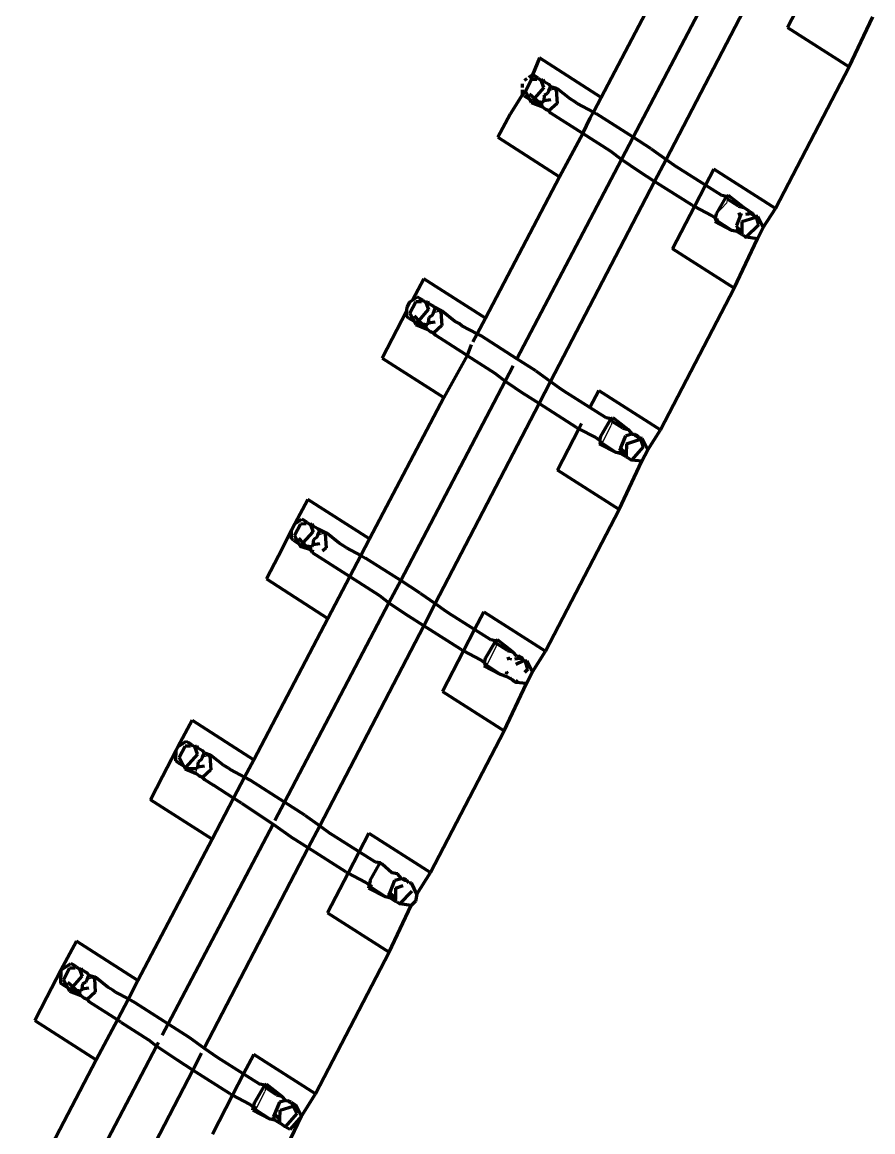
# Model space of a CAD drawing. Header units: millimetres. Extents: x 4307 to 31003, y 2809 to 20009.
# Drawn here: x 14031.19 to 14048.76, y 9698.39 to 9721.31 of the extents above; entities that cross this region are included whole.
import ezdxf

# ---------------------------------------------------------------- set-up
doc = ezdxf.new("R2010")
doc.units = ezdxf.units.MM
doc.layers.add('ProfileEdges', color=7, linetype='Continuous')

msp = doc.modelspace()

# ---------------------------------------------------------------- linework, layer by layer
for p, q in [((14042.199, 9719.932), (14042.068, 9719.895)), ((14042.227, 9719.947), (14042.199, 9719.932)), ((14041.941, 9719.587), (14041.945, 9719.657)), ((14041.937, 9719.561), (14041.941, 9719.587)), ((14045.528, 9717.349), (14045.739, 9717.576)), ((14045.718, 9717.678), (14045.757, 9717.653)), ((14045.757, 9717.653), (14045.739, 9717.576)), ((14039.815, 9715.342), (14039.684, 9715.305)), ((14039.842, 9715.358), (14039.815, 9715.342)), ((14039.556, 9714.997), (14039.56, 9715.068)), ((14039.552, 9714.972), (14039.556, 9714.997)), ((14043.184, 9712.637), (14043.354, 9712.987)), ((14043.333, 9713.089), (14043.372, 9713.064)), ((14043.372, 9713.064), (14043.354, 9712.987)), ((14037.431, 9710.753), (14037.3, 9710.716)), ((14037.458, 9710.769), (14037.431, 9710.753)), ((14037.172, 9710.408), (14037.176, 9710.479)), ((14037.168, 9710.383), (14037.172, 9710.408)), ((14040.8, 9708.048), (14040.97, 9708.398)), ((14040.949, 9708.499), (14040.988, 9708.475)), ((14040.988, 9708.475), (14040.97, 9708.398)), ((14035.046, 9706.164), (14034.915, 9706.127)), ((14035.074, 9706.18), (14035.046, 9706.164)), ((14034.784, 9705.793), (14034.792, 9705.89)), ((14038.565, 9703.91), (14038.623, 9703.917)), ((14038.34, 9703.425), (14038.379, 9703.449)), ((14032.662, 9701.575), (14032.531, 9701.538)), ((14032.689, 9701.59), (14032.662, 9701.575)), ((14032.403, 9701.23), (14032.407, 9701.3)), ((14032.399, 9701.204), (14032.403, 9701.23)), ((14036.031, 9698.87), (14036.201, 9699.22)), ((14036.181, 9699.321), (14036.22, 9699.296)), ((14036.22, 9699.296), (14036.201, 9699.22)), ((14035.995, 9698.86), (14035.956, 9698.835)), ((14035.995, 9698.86), (14036.031, 9698.87))]:
    msp.add_line(p, q)
at = {"layer": 'ProfileEdges', "lineweight": 211}
for p, q in [((14045.967, 9723.052), (14043.809, 9718.935)), ((14043.148, 9719.758), (14044.679, 9722.678)), ((14044.489, 9718.478), (14046.637, 9722.611)), ((14047.457, 9722.092), (14046.994, 9721.2)), ((14048.268, 9720.39), (14048.758, 9721.422)), ((14046.994, 9721.2), (14048.268, 9720.39)), ((14041.876, 9720.574), (14041.733, 9720.226)), ((14043.148, 9719.758), (14041.876, 9720.574)), ((14046.748, 9717.463), (14048.268, 9720.39)), ((14041.563, 9720.111), (14041.619, 9720.149)), ((14041.584, 9719.888), (14041.707, 9720.124)), ((14041.654, 9720.172), (14041.733, 9720.226)), ((14041.733, 9720.226), (14041.707, 9720.124)), ((14041.822, 9720.126), (14041.707, 9720.124)), ((14041.733, 9720.226), (14041.776, 9720.203)), ((14041.848, 9720.155), (14041.776, 9720.203)), ((14041.848, 9720.155), (14041.822, 9720.126)), ((14041.848, 9720.155), (14041.911, 9720.108)), ((14041.911, 9720.108), (14041.949, 9720.128)), ((14041.969, 9720.088), (14041.911, 9720.108)), ((14041.967, 9719.962), (14041.911, 9720.108)), ((14041.969, 9720.088), (14041.949, 9720.128)), ((14041.969, 9720.088), (14042.069, 9720.034)), ((14041.52, 9719.817), (14041.522, 9719.917)), ((14041.584, 9719.888), (14041.52, 9719.817)), ((14041.523, 9719.963), (14041.524, 9720.037)), ((14041.584, 9719.888), (14041.669, 9719.721)), ((14041.967, 9719.962), (14041.771, 9719.74)), ((14042.068, 9719.895), (14042.04, 9719.84)), ((14042.068, 9719.895), (14042.106, 9719.986)), ((14042.106, 9719.986), (14042.069, 9720.034)), ((14042.106, 9719.986), (14042.227, 9719.947)), ((14042.106, 9719.986), (14042.199, 9719.932)), ((14042.249, 9719.933), (14042.199, 9719.932)), ((14042.199, 9719.932), (14042.219, 9719.916)), ((14042.227, 9719.947), (14042.219, 9719.916)), ((14042.219, 9719.916), (14042.238, 9719.633)), ((14042.506, 9719.725), (14042.249, 9719.933)), ((14041.52, 9719.817), (14041.266, 9719.412)), ((14041.559, 9719.787), (14041.52, 9719.817)), ((14041.559, 9719.787), (14041.669, 9719.721)), ((14041.669, 9719.721), (14041.702, 9719.655)), ((14041.723, 9719.686), (14041.669, 9719.721)), ((14041.67, 9719.832), (14041.771, 9719.74)), ((14041.702, 9719.655), (14041.843, 9719.674)), ((14041.702, 9719.655), (14041.937, 9719.561)), ((14041.771, 9719.74), (14041.723, 9719.686)), ((14041.771, 9719.74), (14041.843, 9719.674)), ((14041.843, 9719.674), (14041.937, 9719.561)), ((14041.843, 9719.674), (14041.945, 9719.657)), ((14041.945, 9719.657), (14041.962, 9719.691)), ((14041.974, 9719.803), (14041.962, 9719.691)), ((14041.962, 9719.691), (14042.106, 9719.711)), ((14042.04, 9719.84), (14041.974, 9719.803)), ((14042.238, 9719.633), (14042.069, 9719.477)), ((14042.598, 9719.673), (14042.506, 9719.725)), ((14042.655, 9719.631), (14042.598, 9719.673)), ((14042.655, 9719.631), (14042.988, 9719.454)), ((14042.988, 9719.454), (14043.148, 9719.758)), ((14041.266, 9719.412), (14041.016, 9718.934)), ((14041.937, 9719.561), (14042.006, 9719.506)), ((14042.069, 9719.477), (14042.006, 9719.506)), ((14042.109, 9719.434), (14042.069, 9719.477)), ((14042.768, 9719.012), (14042.109, 9719.434)), ((14042.922, 9719.327), (14042.988, 9719.454)), ((14042.988, 9719.454), (14043.051, 9719.419)), ((14043.809, 9718.935), (14043.051, 9719.419)), ((14042.768, 9719.012), (14042.922, 9719.327)), ((14041.016, 9718.934), (14042.287, 9718.117)), ((14042.287, 9718.117), (14042.768, 9719.012)), ((14043.338, 9718.648), (14042.768, 9719.012)), ((14043.809, 9718.935), (14043.567, 9718.474)), ((14044.181, 9718.698), (14043.809, 9718.935)), ((14043.567, 9718.474), (14041.408, 9714.356)), ((14043.567, 9718.474), (14043.338, 9718.648)), ((14043.934, 9718.225), (14043.567, 9718.474)), ((14044.181, 9718.698), (14044.489, 9718.478)), ((14044.252, 9718.022), (14044.489, 9718.478)), ((14044.489, 9718.478), (14044.706, 9718.321)), ((14044.757, 9718.288), (14044.706, 9718.321)), ((14045.301, 9717.943), (14044.757, 9718.288)), ((14045.473, 9718.273), (14045.301, 9717.943)), ((14046.748, 9717.463), (14045.473, 9718.273)), ((14040.756, 9715.197), (14042.287, 9718.117)), ((14042.105, 9713.889), (14044.252, 9718.022)), ((14044.252, 9718.022), (14043.934, 9718.225)), ((14045.025, 9717.529), (14044.252, 9718.022)), ((14045.301, 9717.943), (14045.073, 9717.503)), ((14045.639, 9717.728), (14045.301, 9717.943)), ((14045.528, 9717.349), (14045.718, 9717.678)), ((14045.737, 9717.711), (14045.639, 9717.728)), ((14045.718, 9717.678), (14045.737, 9717.711)), ((14045.737, 9717.711), (14045.776, 9717.733)), ((14045.757, 9717.653), (14045.737, 9717.711)), ((14045.981, 9717.511), (14045.757, 9717.653)), ((14046.093, 9717.483), (14045.776, 9717.733)), ((14045.073, 9717.503), (14044.619, 9716.629)), ((14045.025, 9717.529), (14045.073, 9717.503)), ((14045.073, 9717.503), (14045.425, 9717.318)), ((14045.508, 9717.26), (14045.528, 9717.349)), ((14046.041, 9717.358), (14045.94, 9717.11)), ((14045.979, 9717.336), (14046.041, 9717.358)), ((14045.981, 9717.511), (14046.093, 9717.483)), ((14046.203, 9717.41), (14046.093, 9717.483)), ((14046.254, 9717.351), (14046.132, 9717.338)), ((14046.283, 9717.36), (14046.175, 9717.392)), ((14046.203, 9717.41), (14046.283, 9717.36)), ((14046.283, 9717.36), (14046.254, 9717.351)), ((14046.311, 9717.305), (14046.254, 9717.351)), ((14046.311, 9717.305), (14046.283, 9717.36)), ((14046.496, 9717.068), (14046.748, 9717.463)), ((14045.508, 9717.26), (14045.425, 9717.318)), ((14045.532, 9717.217), (14045.493, 9717.192)), ((14045.493, 9717.192), (14045.846, 9717.011)), ((14045.532, 9717.217), (14045.508, 9717.26)), ((14045.568, 9717.226), (14045.532, 9717.217)), ((14045.846, 9717.011), (14045.532, 9717.217)), ((14045.968, 9717.063), (14045.94, 9717.11)), ((14046.055, 9717.193), (14046.051, 9716.977)), ((14046.055, 9717.193), (14046.323, 9717.28)), ((14046.401, 9717.126), (14046.142, 9716.868)), ((14046.383, 9717.299), (14046.311, 9717.305)), ((14046.311, 9717.305), (14046.355, 9717.276)), ((14046.323, 9717.28), (14046.311, 9717.305)), ((14046.355, 9717.276), (14046.323, 9717.28)), ((14046.355, 9717.276), (14046.383, 9717.299)), ((14046.401, 9717.126), (14046.355, 9717.276)), ((14046.496, 9717.068), (14046.383, 9717.299)), ((14045.948, 9716.985), (14045.846, 9717.011)), ((14045.968, 9717.063), (14045.948, 9716.985)), ((14046.05, 9716.923), (14045.948, 9716.985)), ((14046.051, 9716.977), (14045.968, 9717.063)), ((14046.051, 9716.977), (14046.05, 9716.923)), ((14046.079, 9716.91), (14046.05, 9716.923)), ((14046.079, 9716.91), (14046.142, 9716.868)), ((14046.105, 9716.885), (14046.142, 9716.868)), ((14046.374, 9716.833), (14046.142, 9716.868)), ((14046.496, 9717.068), (14046.374, 9716.833)), ((14045.893, 9715.818), (14046.374, 9716.833)), ((14045.893, 9715.818), (14044.619, 9716.629)), ((14039.484, 9716.013), (14039.253, 9715.572)), ((14040.756, 9715.197), (14039.484, 9716.013)), ((14044.373, 9712.891), (14045.893, 9715.818)), ((14039.193, 9715.532), (14039.14, 9715.429)), ((14039.193, 9715.532), (14039.253, 9715.572)), ((14039.2, 9715.299), (14039.323, 9715.535)), ((14039.253, 9715.572), (14039.349, 9715.636)), ((14039.438, 9715.537), (14039.323, 9715.535)), ((14039.392, 9715.613), (14039.349, 9715.636)), ((14039.463, 9715.566), (14039.392, 9715.613)), ((14039.463, 9715.566), (14039.438, 9715.537)), ((14039.463, 9715.566), (14039.527, 9715.519)), ((14039.565, 9715.539), (14039.527, 9715.519)), ((14039.585, 9715.499), (14039.527, 9715.519)), ((14039.527, 9715.519), (14039.583, 9715.373)), ((14039.585, 9715.499), (14039.565, 9715.539)), ((14039.585, 9715.499), (14039.685, 9715.444)), ((14038.624, 9714.373), (14039.138, 9715.353)), ((14039.136, 9715.228), (14039.138, 9715.353)), ((14039.138, 9715.353), (14039.14, 9715.429)), ((14039.2, 9715.299), (14039.284, 9715.132)), ((14039.381, 9715.145), (14039.583, 9715.373)), ((14039.684, 9715.305), (14039.656, 9715.251)), ((14039.684, 9715.305), (14039.722, 9715.397)), ((14039.722, 9715.397), (14039.685, 9715.444)), ((14039.685, 9715.444), (14039.713, 9715.422)), ((14039.713, 9715.422), (14039.842, 9715.358)), ((14039.713, 9715.422), (14039.815, 9715.342)), ((14039.815, 9715.342), (14039.835, 9715.327)), ((14039.842, 9715.358), (14039.835, 9715.327)), ((14039.835, 9715.327), (14039.854, 9715.044)), ((14039.865, 9715.344), (14039.842, 9715.358)), ((14040.121, 9715.136), (14039.865, 9715.344)), ((14039.175, 9715.198), (14039.136, 9715.228)), ((14039.175, 9715.198), (14039.284, 9715.132)), ((14039.284, 9715.132), (14039.318, 9715.066)), ((14039.284, 9715.132), (14039.339, 9715.097)), ((14039.285, 9715.243), (14039.381, 9715.145)), ((14039.318, 9715.066), (14039.443, 9715.083)), ((14039.318, 9715.066), (14039.552, 9714.972)), ((14039.339, 9715.097), (14039.381, 9715.145)), ((14039.381, 9715.145), (14039.443, 9715.083)), ((14039.443, 9715.083), (14039.552, 9714.972)), ((14039.443, 9715.083), (14039.56, 9715.068)), ((14039.56, 9715.068), (14039.578, 9715.102)), ((14039.59, 9715.213), (14039.578, 9715.102)), ((14039.578, 9715.102), (14039.721, 9715.122)), ((14039.656, 9715.251), (14039.59, 9715.213)), ((14039.854, 9715.044), (14039.684, 9714.888)), ((14040.214, 9715.084), (14040.121, 9715.136)), ((14040.27, 9715.042), (14040.214, 9715.084)), ((14040.27, 9715.042), (14040.587, 9714.875)), ((14040.587, 9714.875), (14040.756, 9715.197)), ((14039.552, 9714.972), (14039.621, 9714.916)), ((14039.684, 9714.888), (14039.621, 9714.916)), ((14039.684, 9714.888), (14039.725, 9714.845)), ((14040.36, 9714.44), (14039.725, 9714.845)), ((14040.587, 9714.875), (14040.5, 9714.707)), ((14040.587, 9714.875), (14040.667, 9714.83)), ((14041.408, 9714.356), (14040.667, 9714.83)), ((14040.466, 9714.643), (14040.383, 9714.423)), ((14038.624, 9714.373), (14039.896, 9713.557)), ((14040.383, 9714.423), (14039.896, 9713.557)), ((14040.383, 9714.423), (14040.36, 9714.44)), ((14040.383, 9714.423), (14040.953, 9714.059)), ((14041.796, 9714.109), (14041.408, 9714.356)), ((14041.333, 9714.213), (14041.167, 9713.896)), ((14041.167, 9713.896), (14039.008, 9709.778)), ((14040.953, 9714.059), (14041.167, 9713.896)), ((14041.167, 9713.896), (14041.55, 9713.636)), ((14041.796, 9714.109), (14042.105, 9713.889)), ((14041.868, 9713.433), (14042.105, 9713.889)), ((14042.105, 9713.889), (14042.322, 9713.732)), ((14042.372, 9713.699), (14042.322, 9713.732)), ((14042.916, 9713.352), (14042.372, 9713.699)), ((14043.098, 9713.702), (14042.916, 9713.352)), ((14043.098, 9713.702), (14044.373, 9712.891)), ((14039.896, 9713.557), (14038.365, 9710.636)), ((14039.721, 9709.3), (14041.868, 9713.433)), ((14041.868, 9713.433), (14041.55, 9713.636)), ((14042.641, 9712.94), (14041.868, 9713.433)), ((14043.254, 9713.139), (14042.916, 9713.352)), ((14042.743, 9713.019), (14042.689, 9712.914)), ((14043.143, 9712.76), (14043.333, 9713.089)), ((14043.352, 9713.121), (14043.254, 9713.139)), ((14043.333, 9713.089), (14043.352, 9713.121)), ((14043.352, 9713.121), (14043.391, 9713.144)), ((14043.372, 9713.064), (14043.352, 9713.121)), ((14043.597, 9712.922), (14043.372, 9713.064)), ((14043.391, 9713.144), (14043.709, 9712.894)), ((14042.689, 9712.914), (14042.244, 9712.057)), ((14042.641, 9712.94), (14042.689, 9712.914)), ((14042.689, 9712.914), (14043.04, 9712.729)), ((14043.123, 9712.668), (14043.143, 9712.76)), ((14043.555, 9712.521), (14043.656, 9712.768)), ((14043.597, 9712.922), (14043.709, 9712.894)), ((14043.791, 9712.803), (14043.656, 9712.768)), ((14043.709, 9712.894), (14043.791, 9712.803)), ((14043.791, 9712.803), (14043.829, 9712.8)), ((14043.829, 9712.8), (14043.899, 9712.771)), ((14043.869, 9712.761), (14043.829, 9712.8)), ((14043.899, 9712.771), (14043.869, 9712.761)), ((14043.923, 9712.722), (14043.869, 9712.761)), ((14043.899, 9712.771), (14043.923, 9712.722)), ((14044.112, 9712.479), (14044.373, 9712.891)), ((14043.04, 9712.729), (14043.123, 9712.668)), ((14043.109, 9712.603), (14043.148, 9712.628)), ((14043.456, 9712.423), (14043.109, 9712.603)), ((14043.148, 9712.628), (14043.123, 9712.668)), ((14043.148, 9712.628), (14043.184, 9712.637)), ((14043.148, 9712.628), (14043.456, 9712.423)), ((14043.525, 9712.463), (14043.555, 9712.521)), ((14043.583, 9712.474), (14043.555, 9712.521)), ((14043.67, 9712.604), (14043.667, 9712.389)), ((14043.67, 9712.604), (14043.939, 9712.691)), ((14044.016, 9712.537), (14043.772, 9712.263)), ((14043.97, 9712.687), (14043.923, 9712.722)), ((14043.998, 9712.71), (14043.923, 9712.722)), ((14043.939, 9712.691), (14043.97, 9712.687)), ((14043.97, 9712.687), (14043.998, 9712.71)), ((14043.97, 9712.687), (14044.016, 9712.537)), ((14044.112, 9712.479), (14043.998, 9712.71)), ((14043.564, 9712.396), (14043.456, 9712.423)), ((14043.525, 9712.463), (14043.564, 9712.396)), ((14043.666, 9712.333), (14043.564, 9712.396)), ((14043.667, 9712.389), (14043.583, 9712.474)), ((14043.667, 9712.389), (14043.666, 9712.333)), ((14043.694, 9712.321), (14043.666, 9712.333)), ((14043.694, 9712.321), (14043.772, 9712.263)), ((14044.112, 9712.479), (14043.989, 9712.244)), ((14043.518, 9711.247), (14042.244, 9712.057)), ((14043.518, 9711.247), (14043.989, 9712.244)), ((14043.989, 9712.244), (14043.772, 9712.263)), ((14037.093, 9711.452), (14036.823, 9710.952)), ((14038.365, 9710.636), (14037.093, 9711.452)), ((14043.518, 9711.247), (14041.998, 9708.32)), ((14036.823, 9710.952), (14036.755, 9710.821)), ((14036.816, 9710.709), (14036.939, 9710.945)), ((14036.823, 9710.952), (14036.965, 9711.047)), ((14037.053, 9710.947), (14036.939, 9710.945)), ((14037.007, 9711.024), (14036.965, 9711.047)), ((14037.079, 9710.976), (14037.007, 9711.024)), ((14037.079, 9710.976), (14037.053, 9710.947)), ((14037.079, 9710.976), (14037.142, 9710.929)), ((14037.18, 9710.949), (14037.142, 9710.929)), ((14037.201, 9710.91), (14037.142, 9710.929)), ((14037.142, 9710.929), (14037.198, 9710.784)), ((14037.201, 9710.91), (14037.18, 9710.949)), ((14037.201, 9710.91), (14037.3, 9710.855)), ((14036.755, 9710.821), (14036.484, 9710.29)), ((14036.751, 9710.639), (14036.755, 9710.821)), ((14036.816, 9710.709), (14036.907, 9710.539)), ((14036.995, 9710.554), (14037.198, 9710.784)), ((14037.3, 9710.716), (14037.271, 9710.662)), ((14037.337, 9710.807), (14037.3, 9710.855)), ((14037.3, 9710.855), (14037.329, 9710.833)), ((14037.3, 9710.716), (14037.337, 9710.807)), ((14037.329, 9710.833), (14037.458, 9710.769)), ((14037.329, 9710.833), (14037.431, 9710.753)), ((14037.431, 9710.753), (14037.451, 9710.737)), ((14037.458, 9710.769), (14037.451, 9710.737)), ((14037.451, 9710.737), (14037.469, 9710.455)), ((14037.481, 9710.754), (14037.458, 9710.769)), ((14037.737, 9710.547), (14037.481, 9710.754)), ((14036.791, 9710.609), (14036.751, 9710.639)), ((14036.791, 9710.609), (14036.907, 9710.539)), ((14036.995, 9710.554), (14036.901, 9710.653)), ((14036.907, 9710.539), (14036.938, 9710.479)), ((14036.907, 9710.539), (14036.954, 9710.508)), ((14036.938, 9710.479), (14037.052, 9710.494)), ((14037.172, 9710.408), (14036.938, 9710.479)), ((14036.954, 9710.508), (14036.995, 9710.554)), ((14037.052, 9710.494), (14036.995, 9710.554)), ((14037.052, 9710.494), (14037.176, 9710.479)), ((14037.168, 9710.383), (14037.052, 9710.494)), ((14037.194, 9710.513), (14037.176, 9710.479)), ((14037.206, 9710.624), (14037.194, 9710.513)), ((14037.337, 9710.533), (14037.194, 9710.513)), ((14037.271, 9710.662), (14037.206, 9710.624)), ((14037.469, 9710.455), (14037.39, 9710.382)), ((14037.829, 9710.495), (14037.737, 9710.547)), ((14037.886, 9710.453), (14037.829, 9710.495)), ((14037.886, 9710.453), (14038.186, 9710.295)), ((14038.365, 9710.636), (14038.186, 9710.295)), ((14036.484, 9710.29), (14036.233, 9709.812)), ((14037.211, 9710.373), (14037.168, 9710.383)), ((14037.168, 9710.383), (14037.181, 9710.358)), ((14037.181, 9710.358), (14037.172, 9710.408)), ((14037.181, 9710.358), (14037.958, 9709.86)), ((14038.186, 9710.295), (14037.958, 9709.86)), ((14038.186, 9710.295), (14038.283, 9710.241)), ((14039.008, 9709.778), (14038.283, 9710.241)), ((14036.233, 9709.812), (14037.505, 9708.996)), ((14037.505, 9708.996), (14037.958, 9709.86)), ((14037.958, 9709.86), (14038.569, 9709.469)), ((14039.008, 9709.778), (14038.766, 9709.317)), ((14039.412, 9709.519), (14039.008, 9709.778)), ((14038.766, 9709.317), (14036.607, 9705.199)), ((14038.569, 9709.469), (14038.766, 9709.317)), ((14038.766, 9709.317), (14039.165, 9709.046)), ((14039.412, 9709.519), (14039.721, 9709.3)), ((14039.484, 9708.844), (14039.721, 9709.3)), ((14039.721, 9709.3), (14039.937, 9709.143)), ((14039.988, 9709.109), (14039.937, 9709.143)), ((14040.533, 9708.764), (14039.988, 9709.109)), ((14040.723, 9709.13), (14040.533, 9708.764)), ((14040.723, 9709.13), (14041.998, 9708.32)), ((14037.505, 9708.996), (14035.974, 9706.075)), ((14039.484, 9708.844), (14039.165, 9709.046)), ((14037.336, 9704.711), (14039.484, 9708.844)), ((14040.257, 9708.351), (14039.484, 9708.844)), ((14040.533, 9708.764), (14040.304, 9708.325)), ((14040.87, 9708.55), (14040.533, 9708.764)), ((14040.759, 9708.171), (14040.949, 9708.499)), ((14040.968, 9708.532), (14040.87, 9708.55)), ((14040.949, 9708.499), (14040.968, 9708.532)), ((14040.968, 9708.532), (14041.007, 9708.555)), ((14040.988, 9708.475), (14040.968, 9708.532)), ((14041.212, 9708.333), (14040.988, 9708.475)), ((14041.325, 9708.305), (14041.007, 9708.555)), ((14040.304, 9708.325), (14039.869, 9707.486)), ((14040.257, 9708.351), (14040.304, 9708.325)), ((14040.304, 9708.325), (14040.656, 9708.139)), ((14040.739, 9708.079), (14040.759, 9708.171)), ((14041.21, 9708.158), (14041.272, 9708.179)), ((14041.212, 9708.333), (14041.325, 9708.305)), ((14041.272, 9708.179), (14041.26, 9708.13)), ((14041.407, 9708.214), (14041.325, 9708.305)), ((14041.363, 9708.16), (14041.485, 9708.172)), ((14041.514, 9708.181), (14041.407, 9708.214)), ((14041.434, 9708.232), (14041.514, 9708.181)), ((14041.485, 9708.172), (14041.514, 9708.181)), ((14041.542, 9708.126), (14041.485, 9708.172)), ((14041.542, 9708.126), (14041.514, 9708.181)), ((14041.728, 9707.89), (14041.998, 9708.32)), ((14040.739, 9708.079), (14040.656, 9708.139)), ((14040.763, 9708.038), (14040.724, 9708.014)), ((14040.724, 9708.014), (14041.071, 9707.834)), ((14040.763, 9708.038), (14040.739, 9708.079)), ((14040.763, 9708.038), (14040.8, 9708.048)), ((14041.071, 9707.834), (14040.763, 9708.038)), ((14041.388, 9708.048), (14041.542, 9708.126)), ((14041.586, 9708.098), (14041.542, 9708.126)), ((14041.542, 9708.126), (14041.614, 9708.121)), ((14041.632, 9707.948), (14041.568, 9707.877)), ((14041.632, 9707.948), (14041.586, 9708.098)), ((14041.728, 9707.89), (14041.614, 9708.121)), ((14041.21, 9707.787), (14041.071, 9707.834)), ((14041.195, 9707.89), (14041.189, 9707.845)), ((14041.221, 9707.848), (14041.195, 9707.89)), ((14041.282, 9707.744), (14041.21, 9707.787)), ((14041.282, 9707.744), (14041.268, 9707.768)), ((14041.336, 9707.707), (14041.282, 9707.744)), ((14041.31, 9707.732), (14041.336, 9707.707)), ((14041.336, 9707.707), (14041.388, 9707.674)), ((14041.424, 9707.715), (14041.388, 9707.674)), ((14041.728, 9707.89), (14041.605, 9707.654)), ((14039.869, 9707.486), (14041.143, 9706.676)), ((14041.143, 9706.676), (14041.605, 9707.654)), ((14041.605, 9707.654), (14041.388, 9707.674)), ((14034.702, 9706.892), (14034.407, 9706.341)), ((14034.702, 9706.892), (14035.974, 9706.075)), ((14041.143, 9706.676), (14039.623, 9703.749)), ((14034.407, 9706.341), (14034.372, 9706.274)), ((14034.407, 9706.341), (14034.58, 9706.458)), ((14034.431, 9706.12), (14034.554, 9706.356)), ((14034.669, 9706.358), (14034.554, 9706.356)), ((14034.58, 9706.458), (14034.623, 9706.435)), ((14034.695, 9706.387), (14034.623, 9706.435)), ((14034.695, 9706.387), (14034.669, 9706.358)), ((14034.695, 9706.387), (14034.758, 9706.34)), ((14034.796, 9706.36), (14034.758, 9706.34)), ((14034.816, 9706.321), (14034.758, 9706.34)), ((14034.814, 9706.194), (14034.758, 9706.34)), ((14034.816, 9706.321), (14034.796, 9706.36)), ((14034.372, 9706.274), (14034.092, 9705.729)), ((14034.367, 9706.05), (14034.372, 9706.274)), ((14034.431, 9706.12), (14034.522, 9705.95)), ((14034.814, 9706.194), (14034.57, 9705.919)), ((14034.816, 9706.321), (14034.916, 9706.266)), ((14034.915, 9706.127), (14034.887, 9706.073)), ((14034.915, 9706.127), (14034.953, 9706.218)), ((14034.953, 9706.218), (14034.916, 9706.266)), ((14034.953, 9706.218), (14035.074, 9706.18)), ((14034.953, 9706.218), (14035.046, 9706.164)), ((14035.046, 9706.164), (14035.067, 9706.148)), ((14035.074, 9706.18), (14035.067, 9706.148)), ((14035.067, 9706.148), (14035.085, 9705.866)), ((14035.096, 9706.165), (14035.074, 9706.18)), ((14035.353, 9705.958), (14035.096, 9706.165)), ((14034.406, 9706.02), (14034.367, 9706.05)), ((14034.406, 9706.02), (14034.522, 9705.95)), ((14034.522, 9705.95), (14034.554, 9705.889)), ((14034.57, 9705.919), (14034.522, 9705.95)), ((14034.792, 9705.89), (14034.554, 9705.889)), ((14034.554, 9705.889), (14034.784, 9705.793)), ((14034.81, 9705.924), (14034.792, 9705.89)), ((14034.822, 9706.035), (14034.81, 9705.924)), ((14034.953, 9705.944), (14034.81, 9705.924)), ((14034.887, 9706.073), (14034.822, 9706.035)), ((14035.085, 9705.866), (14034.916, 9705.709)), ((14035.353, 9705.958), (14035.445, 9705.906)), ((14035.445, 9705.906), (14035.502, 9705.864)), ((14035.785, 9705.715), (14035.974, 9706.075)), ((14034.092, 9705.729), (14033.842, 9705.251)), ((14034.853, 9705.738), (14034.784, 9705.793)), ((14034.916, 9705.709), (14034.853, 9705.738)), ((14034.916, 9705.709), (14034.956, 9705.666)), ((14034.956, 9705.666), (14035.139, 9705.549)), ((14035.502, 9705.864), (14035.785, 9705.715)), ((14035.557, 9705.281), (14035.785, 9705.715)), ((14035.785, 9705.715), (14035.898, 9705.651)), ((14036.607, 9705.199), (14035.898, 9705.651)), ((14035.557, 9705.281), (14035.139, 9705.549)), ((14035.114, 9704.435), (14033.842, 9705.251)), ((14035.114, 9704.435), (14035.557, 9705.281)), ((14035.722, 9705.176), (14035.557, 9705.281)), ((14036.607, 9705.199), (14036.409, 9704.822)), ((14037.028, 9704.93), (14036.607, 9705.199)), ((14035.722, 9705.176), (14036.371, 9704.748)), ((14036.371, 9704.748), (14034.206, 9700.62)), ((14036.371, 9704.748), (14036.781, 9704.457)), ((14037.028, 9704.93), (14037.336, 9704.711)), ((14037.099, 9704.255), (14037.336, 9704.711)), ((14037.336, 9704.711), (14037.553, 9704.554)), ((14037.604, 9704.52), (14037.553, 9704.554)), ((14038.148, 9704.175), (14037.604, 9704.52)), ((14038.348, 9704.559), (14038.148, 9704.175)), ((14038.348, 9704.559), (14039.623, 9703.749)), ((14033.582, 9701.515), (14035.114, 9704.435)), ((14037.099, 9704.255), (14036.781, 9704.457)), ((14034.952, 9700.121), (14037.099, 9704.255)), ((14037.872, 9703.762), (14037.099, 9704.255)), ((14038.148, 9704.175), (14037.92, 9703.735)), ((14038.486, 9703.96), (14038.148, 9704.175)), ((14038.375, 9703.581), (14038.565, 9703.91)), ((14038.584, 9703.943), (14038.486, 9703.96)), ((14038.565, 9703.91), (14038.584, 9703.943)), ((14038.623, 9703.917), (14038.584, 9703.943)), ((14038.828, 9703.743), (14038.623, 9703.917)), ((14037.92, 9703.735), (14037.494, 9702.915)), ((14037.872, 9703.762), (14037.92, 9703.735)), ((14037.92, 9703.735), (14038.272, 9703.55)), ((14038.375, 9703.581), (14038.355, 9703.493)), ((14038.787, 9703.343), (14038.888, 9703.59)), ((14038.941, 9703.716), (14038.828, 9703.743)), ((14038.888, 9703.59), (14039.022, 9703.625)), ((14039.022, 9703.625), (14038.941, 9703.716)), ((14039.022, 9703.625), (14039.073, 9703.592)), ((14039.13, 9703.592), (14039.061, 9703.621)), ((14039.073, 9703.592), (14039.101, 9703.583)), ((14039.13, 9703.592), (14039.073, 9703.592)), ((14039.101, 9703.583), (14039.13, 9703.592)), ((14039.147, 9703.569), (14039.101, 9703.583)), ((14039.13, 9703.592), (14039.147, 9703.569)), ((14039.343, 9703.301), (14039.623, 9703.749)), ((14038.355, 9703.493), (14038.272, 9703.55)), ((14038.355, 9703.493), (14038.34, 9703.425)), ((14038.34, 9703.425), (14038.694, 9703.243)), ((14038.416, 9703.459), (14038.355, 9703.493)), ((14038.379, 9703.449), (14038.355, 9703.493)), ((14038.694, 9703.243), (14038.379, 9703.449)), ((14038.902, 9703.426), (14038.898, 9703.209)), ((14038.902, 9703.426), (14039.062, 9703.477)), ((14038.989, 9703.1), (14039.248, 9703.359)), ((14039.179, 9703.524), (14039.147, 9703.569)), ((14039.23, 9703.532), (14039.179, 9703.524)), ((14039.343, 9703.301), (14039.23, 9703.532)), ((14038.795, 9703.217), (14038.694, 9703.243)), ((14038.756, 9703.285), (14038.787, 9703.343)), ((14038.795, 9703.217), (14038.756, 9703.285)), ((14038.815, 9703.295), (14038.787, 9703.343)), ((14038.897, 9703.155), (14038.795, 9703.217)), ((14038.898, 9703.209), (14038.815, 9703.295)), ((14038.898, 9703.209), (14038.897, 9703.155)), ((14038.926, 9703.142), (14038.897, 9703.155)), ((14038.926, 9703.142), (14038.989, 9703.1)), ((14039.313, 9703.153), (14039.221, 9703.065)), ((14039.343, 9703.301), (14039.313, 9703.153)), ((14037.494, 9702.915), (14038.768, 9702.104)), ((14038.768, 9702.104), (14039.221, 9703.065)), ((14039.221, 9703.065), (14038.989, 9703.1)), ((14032.31, 9702.331), (14031.988, 9701.727)), ((14033.582, 9701.515), (14032.31, 9702.331)), ((14038.768, 9702.104), (14037.248, 9699.177)), ((14031.988, 9701.727), (14032.196, 9701.869)), ((14032.047, 9701.531), (14032.17, 9701.767)), ((14032.285, 9701.769), (14032.17, 9701.767)), ((14032.239, 9701.846), (14032.196, 9701.869)), ((14032.31, 9701.798), (14032.239, 9701.846)), ((14032.31, 9701.798), (14032.285, 9701.769)), ((14032.31, 9701.798), (14032.374, 9701.751)), ((14032.374, 9701.751), (14032.412, 9701.771)), ((14032.432, 9701.731), (14032.374, 9701.751)), ((14032.374, 9701.751), (14032.43, 9701.605)), ((14032.432, 9701.731), (14032.412, 9701.771)), ((14031.988, 9701.727), (14031.701, 9701.168)), ((14031.988, 9701.727), (14031.983, 9701.461)), ((14032.047, 9701.531), (14032.132, 9701.364)), ((14032.234, 9701.383), (14032.43, 9701.605)), ((14032.432, 9701.731), (14032.532, 9701.677)), ((14032.531, 9701.538), (14032.503, 9701.483)), ((14032.531, 9701.538), (14032.569, 9701.629)), ((14032.569, 9701.629), (14032.532, 9701.677)), ((14032.569, 9701.629), (14032.689, 9701.59)), ((14032.569, 9701.629), (14032.662, 9701.575)), ((14032.662, 9701.575), (14032.682, 9701.559)), ((14032.689, 9701.59), (14032.682, 9701.559)), ((14032.682, 9701.559), (14032.701, 9701.276)), ((14032.712, 9701.576), (14032.689, 9701.59)), ((14032.968, 9701.369), (14032.712, 9701.576)), ((14033.582, 9701.515), (14033.384, 9701.135)), ((14032.022, 9701.43), (14031.983, 9701.461)), ((14032.132, 9701.364), (14032.022, 9701.43)), ((14032.234, 9701.383), (14032.132, 9701.475)), ((14032.132, 9701.364), (14032.165, 9701.298)), ((14032.186, 9701.329), (14032.132, 9701.364)), ((14032.165, 9701.298), (14032.306, 9701.318)), ((14032.165, 9701.298), (14032.399, 9701.204)), ((14032.186, 9701.329), (14032.234, 9701.383)), ((14032.306, 9701.318), (14032.234, 9701.383)), ((14032.306, 9701.318), (14032.407, 9701.3)), ((14032.306, 9701.318), (14032.399, 9701.204)), ((14032.425, 9701.334), (14032.407, 9701.3)), ((14032.437, 9701.446), (14032.425, 9701.334)), ((14032.568, 9701.354), (14032.425, 9701.334)), ((14032.503, 9701.483), (14032.437, 9701.446)), ((14033.061, 9701.317), (14032.968, 9701.369)), ((14033.117, 9701.275), (14033.061, 9701.317)), ((14031.701, 9701.168), (14031.45, 9700.69)), ((14032.399, 9701.204), (14032.468, 9701.149)), ((14032.531, 9701.12), (14032.468, 9701.149)), ((14032.701, 9701.276), (14032.531, 9701.12)), ((14032.531, 9701.12), (14032.572, 9701.077)), ((14033.158, 9700.705), (14032.572, 9701.077)), ((14033.117, 9701.275), (14033.384, 9701.135)), ((14033.384, 9701.135), (14033.158, 9700.705)), ((14033.384, 9701.135), (14033.514, 9701.062)), ((14033.514, 9701.062), (14034.206, 9700.62)), ((14031.45, 9700.69), (14032.722, 9699.874)), ((14033.158, 9700.705), (14032.722, 9699.874)), ((14033.231, 9700.655), (14033.158, 9700.705)), ((14033.231, 9700.655), (14033.8, 9700.291)), ((14034.206, 9700.62), (14034.082, 9700.384)), ((14034.206, 9700.62), (14034.643, 9700.341)), ((14033.965, 9700.161), (14031.805, 9696.041)), ((14033.965, 9700.161), (14033.8, 9700.291)), ((14034.006, 9700.238), (14033.965, 9700.161)), ((14034.397, 9699.868), (14033.965, 9700.161)), ((14034.643, 9700.341), (14034.952, 9700.121)), ((14034.715, 9699.665), (14034.895, 9700.012)), ((14034.952, 9700.121), (14035.219, 9699.931)), ((14035.219, 9699.931), (14035.764, 9699.585)), ((14035.973, 9699.988), (14035.764, 9699.585)), ((14037.248, 9699.177), (14035.973, 9699.988)), ((14032.722, 9699.874), (14031.191, 9696.954)), ((14034.715, 9699.665), (14034.397, 9699.868)), ((14032.568, 9695.532), (14034.715, 9699.665)), ((14035.488, 9699.173), (14034.715, 9699.665)), ((14035.764, 9699.585), (14035.536, 9699.146)), ((14035.764, 9699.585), (14036.101, 9699.371)), ((14035.99, 9698.992), (14036.181, 9699.321)), ((14036.2, 9699.354), (14036.101, 9699.371)), ((14036.181, 9699.321), (14036.2, 9699.354)), ((14036.239, 9699.377), (14036.2, 9699.354)), ((14036.22, 9699.296), (14036.2, 9699.354)), ((14036.444, 9699.154), (14036.22, 9699.296)), ((14036.239, 9699.377), (14036.556, 9699.127)), ((14035.536, 9699.146), (14035.119, 9698.344)), ((14035.488, 9699.173), (14035.536, 9699.146)), ((14035.536, 9699.146), (14035.888, 9698.961)), ((14035.97, 9698.901), (14035.99, 9698.992)), ((14036.503, 9699.001), (14036.402, 9698.753)), ((14036.444, 9699.154), (14036.556, 9699.127)), ((14036.638, 9699.035), (14036.503, 9699.001)), ((14036.638, 9699.035), (14036.556, 9699.127)), ((14036.638, 9699.035), (14036.676, 9699.032)), ((14036.746, 9699.003), (14036.676, 9699.032)), ((14036.676, 9699.032), (14036.711, 9699.003)), ((14036.711, 9699.003), (14036.746, 9699.003)), ((14036.746, 9699.003), (14036.786, 9698.923)), ((14036.746, 9699.003), (14036.845, 9698.942)), ((14036.959, 9698.711), (14037.248, 9699.177)), ((14035.97, 9698.901), (14035.888, 9698.961)), ((14035.956, 9698.835), (14035.97, 9698.901)), ((14035.956, 9698.835), (14036.309, 9698.654)), ((14036.031, 9698.87), (14035.97, 9698.901)), ((14035.97, 9698.901), (14035.995, 9698.86)), ((14035.995, 9698.86), (14036.309, 9698.654)), ((14036.514, 9698.641), (14036.518, 9698.836)), ((14036.518, 9698.836), (14036.786, 9698.923)), ((14036.863, 9698.77), (14036.619, 9698.496)), ((14036.786, 9698.923), (14036.845, 9698.942)), ((14036.786, 9698.923), (14036.863, 9698.77)), ((14036.845, 9698.942), (14036.959, 9698.711)), ((14036.411, 9698.628), (14036.309, 9698.654)), ((14036.402, 9698.753), (14036.372, 9698.696)), ((14036.411, 9698.628), (14036.372, 9698.696)), ((14036.393, 9697.533), (14036.959, 9698.711)), ((14036.402, 9698.753), (14036.514, 9698.641)), ((14036.513, 9698.566), (14036.411, 9698.628)), ((14036.513, 9698.566), (14036.514, 9698.641)), ((14036.541, 9698.553), (14036.513, 9698.566)), ((14036.619, 9698.496), (14036.541, 9698.553)), ((14036.959, 9698.711), (14036.717, 9698.437)), ((14036.717, 9698.437), (14036.619, 9698.496))]:
    msp.add_line(p, q, dxfattribs=at)

doc.saveas('drawing.dxf')
